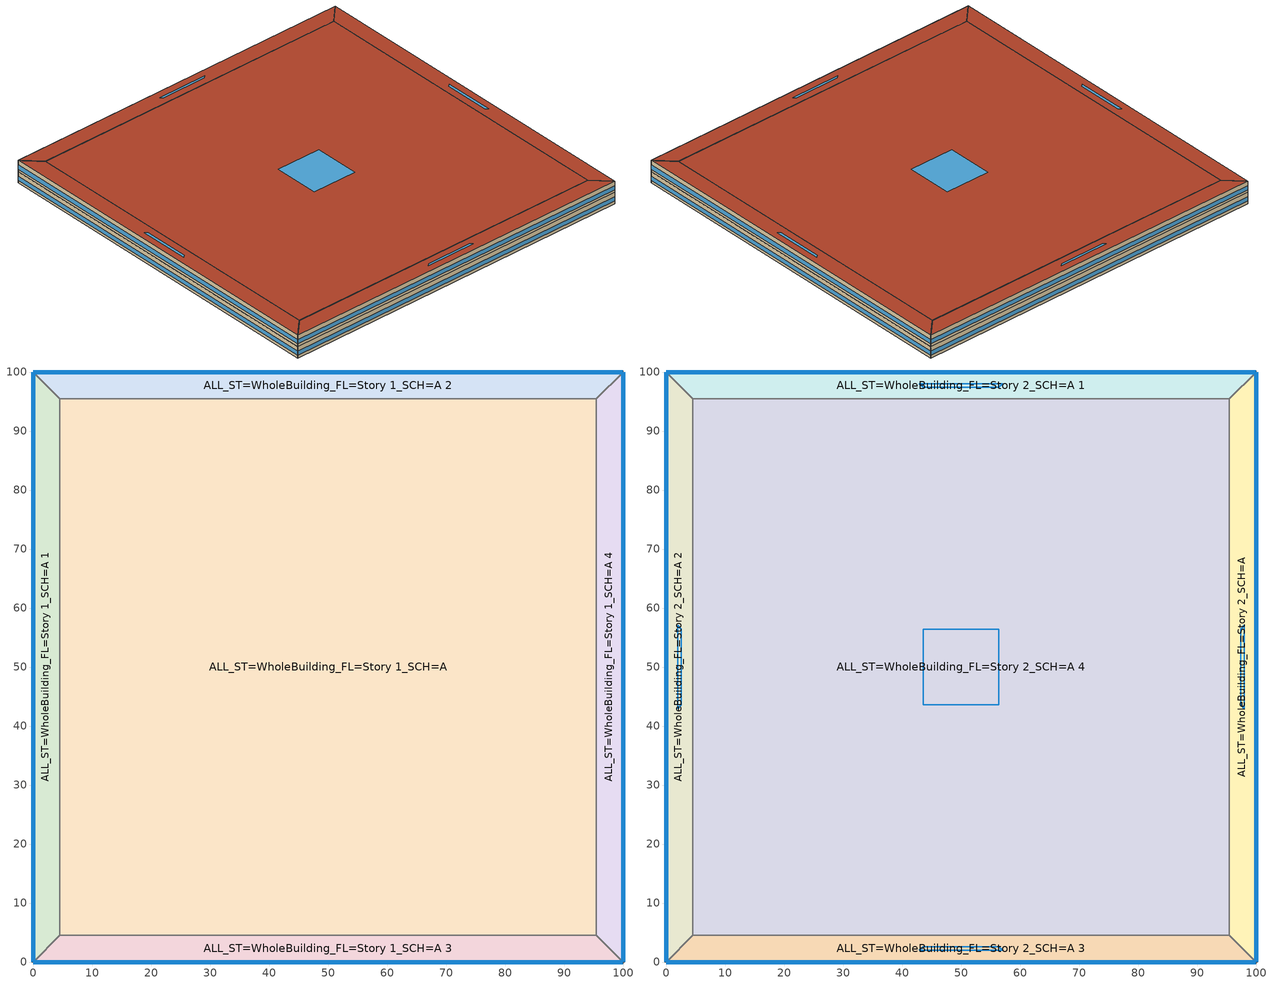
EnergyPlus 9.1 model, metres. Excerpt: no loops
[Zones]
ALL_ST=WholeBuilding_FL=Story 1_SCH=A
 floor ground (BTAP-Grnd-Floor-Mass:U-0.757): 4.57,4.57 4.57,95.43 95.43,95.43 95.43,4.57 z0
 wall to ALL_ST=WholeBuilding_FL=Story 1_SCH=A 1 (BTAP-Int-Wall): 4.57,95.43 4.57,4.57 z0:3.2
 wall to ALL_ST=WholeBuilding_FL=Story 1_SCH=A 2 (BTAP-Int-Wall): 95.43,95.43 4.57,95.43 z0:3.2
 wall to ALL_ST=WholeBuilding_FL=Story 1_SCH=A 4 (BTAP-Int-Wall): 95.43,4.57 95.43,95.43 z0:3.2
 wall to ALL_ST=WholeBuilding_FL=Story 1_SCH=A 3 (BTAP-Int-Wall): 4.57,4.57 95.43,4.57 z0:3.2
ALL_ST=WholeBuilding_FL=Story 1_SCH=A 1
 floor ground (BTAP-Grnd-Floor-Mass:U-0.757): 0,0 0,100 4.57,95.43 4.57,4.57 z0
 wall outside (BTAP-Ext-Wall-Mass:U-0.247): 0,100 0,0 z0:3.2
 wall to ALL_ST=WholeBuilding_FL=Story 1_SCH=A 2 (BTAP-Int-Wall): 4.57,95.43 0,100 z0:3.2
 wall to ALL_ST=WholeBuilding_FL=Story 1_SCH=A 3 (BTAP-Int-Wall): 0,0 4.57,4.57 z0:3.2
 window (BTAP-Ext-FixedWindow:U=0.190 SHGC=0.600): 0,99.97 0,0.03 z0.76:1.94
ALL_ST=WholeBuilding_FL=Story 1_SCH=A 2
 floor ground (BTAP-Grnd-Floor-Mass:U-0.757): 0,100 100,100 95.43,95.43 4.57,95.43 z0
 wall outside (BTAP-Ext-Wall-Mass:U-0.247): 100,100 0,100 z0:3.2
 wall to ALL_ST=WholeBuilding_FL=Story 1_SCH=A 4 (BTAP-Int-Wall): 95.43,95.43 100,100 z0:3.2
 window (BTAP-Ext-FixedWindow:U=0.190 SHGC=0.600): 99.97,100 0.03,100 z0.76:1.94
ALL_ST=WholeBuilding_FL=Story 1_SCH=A 3
 floor ground (BTAP-Grnd-Floor-Mass:U-0.757): 100,0 0,0 4.57,4.57 95.43,4.57 z0
 wall outside (BTAP-Ext-Wall-Mass:U-0.247): 0,0 100,0 z0:3.2
 wall to ALL_ST=WholeBuilding_FL=Story 1_SCH=A 4 (BTAP-Int-Wall): 100,0 95.43,4.57 z0:3.2
 window (BTAP-Ext-FixedWindow:U=0.190 SHGC=0.600): 0.03,0 99.97,0 z0.76:1.94
ALL_ST=WholeBuilding_FL=Story 1_SCH=A 4
 floor ground (BTAP-Grnd-Floor-Mass:U-0.757): 100,100 100,0 95.43,4.57 95.43,95.43 z0
 wall outside (BTAP-Ext-Wall-Mass:U-0.247): 100,0 100,100 z0:3.2
 window (BTAP-Ext-FixedWindow:U=0.190 SHGC=0.600): 100,0.03 100,99.97 z0.76:1.94
ALL_ST=WholeBuilding_FL=Story 2_SCH=A
 floor to ALL_ST=WholeBuilding_FL=Story 1_SCH=A 4 (BTAP-Int-Floor): 100,100 100,0 95.43,4.57 95.43,95.43 z3.2
 wall outside (BTAP-Ext-Wall-Mass:U-0.247): 100,0 100,100 z3.2:6.4
 wall to ALL_ST=WholeBuilding_FL=Story 2_SCH=A 3 (BTAP-Int-Wall): 95.43,4.57 100,0 z3.2:6.4
 wall to ALL_ST=WholeBuilding_FL=Story 2_SCH=A 4 (BTAP-Int-Wall): 95.43,95.43 95.43,4.57 z3.2:6.4
 wall to ALL_ST=WholeBuilding_FL=Story 2_SCH=A 1 (BTAP-Int-Wall): 100,100 95.43,95.43 z3.2:6.4
 window (BTAP-Ext-FixedWindow:U=0.190 SHGC=0.600): 100,0.03 100,99.97 z3.96:5.14
 roof outside (BTAP-Ext-Roof-Metal:U-0.156): 95.43,95.43 95.43,4.57 100,0 100,100 z6.4
 skylight (BTAP-Ext-Skylights:U=0.190 SHGC=0.600): 97.39,56.42 97.39,43.58 98.04,42.93 98.04,57.07 z6.4
ALL_ST=WholeBuilding_FL=Story 2_SCH=A 1
 floor to ALL_ST=WholeBuilding_FL=Story 1_SCH=A 2 (BTAP-Int-Floor): 0,100 100,100 95.43,95.43 4.57,95.43 z3.2
 wall outside (BTAP-Ext-Wall-Mass:U-0.247): 100,100 0,100 z3.2:6.4
 wall to ALL_ST=WholeBuilding_FL=Story 2_SCH=A 4 (BTAP-Int-Wall): 4.57,95.43 95.43,95.43 z3.2:6.4
 wall to ALL_ST=WholeBuilding_FL=Story 2_SCH=A 2 (BTAP-Int-Wall): 0,100 4.57,95.43 z3.2:6.4
 window (BTAP-Ext-FixedWindow:U=0.190 SHGC=0.600): 99.97,100 0.03,100 z3.96:5.14
 roof outside (BTAP-Ext-Roof-Metal:U-0.156): 4.57,95.43 95.43,95.43 100,100 0,100 z6.4
 skylight (BTAP-Ext-Skylights:U=0.190 SHGC=0.600): 43.58,97.39 56.42,97.39 57.07,98.04 42.93,98.04 z6.4
ALL_ST=WholeBuilding_FL=Story 2_SCH=A 2
 floor to ALL_ST=WholeBuilding_FL=Story 1_SCH=A 1 (BTAP-Int-Floor): 0,0 0,100 4.57,95.43 4.57,4.57 z3.2
 wall outside (BTAP-Ext-Wall-Mass:U-0.247): 0,100 0,0 z3.2:6.4
 wall to ALL_ST=WholeBuilding_FL=Story 2_SCH=A 4 (BTAP-Int-Wall): 4.57,4.57 4.57,95.43 z3.2:6.4
 wall to ALL_ST=WholeBuilding_FL=Story 2_SCH=A 3 (BTAP-Int-Wall): 0,0 4.57,4.57 z3.2:6.4
 window (BTAP-Ext-FixedWindow:U=0.190 SHGC=0.600): 0,99.97 0,0.03 z3.96:5.14
 roof outside (BTAP-Ext-Roof-Metal:U-0.156): 4.57,4.57 4.57,95.43 0,100 0,0 z6.4
 skylight (BTAP-Ext-Skylights:U=0.190 SHGC=0.600): 2.61,43.58 2.61,56.42 1.96,57.07 1.96,42.93 z6.4
ALL_ST=WholeBuilding_FL=Story 2_SCH=A 3
 floor to ALL_ST=WholeBuilding_FL=Story 1_SCH=A 3 (BTAP-Int-Floor): 100,0 0,0 4.57,4.57 95.43,4.57 z3.2
 wall outside (BTAP-Ext-Wall-Mass:U-0.247): 0,0 100,0 z3.2:6.4
 wall to ALL_ST=WholeBuilding_FL=Story 2_SCH=A 4 (BTAP-Int-Wall): 95.43,4.57 4.57,4.57 z3.2:6.4
 window (BTAP-Ext-FixedWindow:U=0.190 SHGC=0.600): 0.03,0 99.97,0 z3.96:5.14
 roof outside (BTAP-Ext-Roof-Metal:U-0.156): 95.43,4.57 4.57,4.57 0,0 100,0 z6.4
 skylight (BTAP-Ext-Skylights:U=0.190 SHGC=0.600): 56.42,2.61 43.58,2.61 42.93,1.96 57.07,1.96 z6.4
ALL_ST=WholeBuilding_FL=Story 2_SCH=A 4
 floor to ALL_ST=WholeBuilding_FL=Story 1_SCH=A (BTAP-Int-Floor): 4.57,4.57 4.57,95.43 95.43,95.43 95.43,4.57 z3.2
 roof outside (BTAP-Ext-Roof-Metal:U-0.156): 95.43,4.57 95.43,95.43 4.57,95.43 4.57,4.57 z6.4
 skylight (BTAP-Ext-Skylights:U=0.190 SHGC=0.600): 56.42,43.58 56.42,56.42 43.58,56.42 43.58,43.58 z6.4
[Building]
Rectangular_SmallOffice_NECB2017: North Axis {deg}=0
[Site:Location]
Ottawa=Macdonald-Cartier Intl AP_ON_CAN: Latitude {deg}=45.317; Longitude {deg}=-75.667; Time Zone {hr}=-5; Elevation {m}=114.9
[Site:GroundTemperature:BuildingSurface]
19.527, 19.502, 19.536, 19.598, 20.002, 21.64, 22.225, 22.375, 21.449, 20.121, 19.802, 19.633
[Site:WaterMainsTemperature]
Calculation Method=Correlation; Annual Average Outdoor Air Temperature {C}=6.83333; Maximum Difference In Monthly Average Outdoor Air Temperatures {deltaC}=31.2
[SizingPeriod:DesignDay] Day of Month=21; Dry-Bulb Temperature Range Modifier Type=DefaultMultipliers; Humidity Condition Type=Wetbulb; Barometric Pressure {Pa}=99952; Rain Indicator=No; Snow Indicator=No; Daylight Saving Time Indicator=No
Name | Month | Day Type | Maximum Dry-Bulb Temperature {C} | Daily Dry-Bulb Temperature Range {deltaC} | Wetbulb or DewPoint at Maximum Dry-Bulb {C} | Wind Speed {m/s} | Wind Direction {deg} | Solar Model Indicator | ASHRAE Clear Sky Optical Depth for Beam Irradiance (taub) | ASHRAE Clear Sky Optical Depth for Diffuse Irradiance (taud) | Sky Clearness
Ottawa=Macdonald-Cartier Intl Ann Clg .4% Condns DB=>MWB | 7 | SummerDesignDay | 30.6 | 10.1 | 21.8 | 4.6 | 220 | ASHRAETau | 0.417 | 2.264
Ottawa=Macdonald-Cartier Intl Ann Htg 99.6% Condns DB | 1 | WinterDesignDay | -24.2 | 0 | -24.2 | 3.5 | 290 | ASHRAEClearSky |  |  | 0
[Material] Thermal Absorptance=0.9
Name | Roughness | Thickness {m} | Conductivity {W/m-K} | Density {kg/m3} | Specific Heat {J/kg-K} | Solar Absorptance | Visible Absorptance
1/2IN Gypsum 1 | Smooth | 0.0127 | 0.16 | 784.9 | 830 | 0.4 | 0.4
100mm Normalweight concrete floor 1 | MediumSmooth | 0.1016 | 2.31 | 2322 | 832 | 0.7 | 0.7
1IN Stucco 1 | Smooth | 0.0253 | 0.6918 | 1858 | 837 | 0.7 | 0.92
6 in. Normalweight Concrete Floor 1 | MediumRough | 0.1524 | 2.31 | 2322 | 832 | 0.7 | 0.7
8IN CONCRETE HW RefBldg 1 | Rough | 0.2032 | 1.311 | 2240 | 836.8 | 0.7 | 0.7
G01 13mm gypsum board 1 | Smooth | 0.0127 | 0.16 | 800 | 1090 | 0.7 | 0.5
Metal Roof Surface 1 | Smooth | 0.0008 | 45.28 | 7824 | 500 | 0.7 | 0.7
[Material:NoMass] Roughness=Smooth; Thermal Absorptance=0.9; Solar Absorptance=0.7
Name | Thermal Resistance {m2-K/W} | Visible Absorptance
Typical Carpet Pad | 0.21648 | 0.8
Typical Carpet Pad 2 | 1.25503 | 0.8
Typical Insulation 2 | 3.77764 | 0.7
Typical Insulation 3 | 6.41024 | 0.7
[WindowMaterial:SimpleGlazingSystem]
SimpleGlazing:U=0.190 SHGC=0.600: U-Factor {W/m2-K}=1.9; Solar Heat Gain Coefficient=0.6; Visible Transmittance=0.21
[Construction]
BTAP-Ext-FixedWindow:U=0.190 SHGC=0.600; BTAP-Ext-Skylights:U=0.190 SHGC=0.600: SimpleGlazing:U=0.190 SHGC=0.600
BTAP-Ext-Roof-Metal:U-0.156: Metal Roof Surface 1, Typical Insulation 3
BTAP-Ext-Wall-Mass:U-0.247: 1IN Stucco 1, 8IN CONCRETE HW RefBldg 1, Typical Insulation 2, 1/2IN Gypsum 1
BTAP-Grnd-Floor-Mass:U-0.757: 6 in. Normalweight Concrete Floor 1, Typical Carpet Pad 2
BTAP-Int-Floor: 100mm Normalweight concrete floor 1, Typical Carpet Pad
BTAP-Int-Wall: G01 13mm gypsum board 1, G01 13mm gypsum board 1
[Zone]
ALL_ST=WholeBuilding_FL=Story 1_SCH=A; ALL_ST=WholeBuilding_FL=Story 1_SCH=A 1; ALL_ST=WholeBuilding_FL=Story 1_SCH=A 2; ALL_ST=WholeBuilding_FL=Story 1_SCH=A 3; ALL_ST=WholeBuilding_FL=Story 1_SCH=A 4; ALL_ST=WholeBuilding_FL=Story 2_SCH=A; ALL_ST=WholeBuilding_FL=Story 2_SCH=A 1; ALL_ST=WholeBuilding_FL=Story 2_SCH=A 2; ALL_ST=WholeBuilding_FL=Story 2_SCH=A 3; ALL_ST=WholeBuilding_FL=Story 2_SCH=A 4
[ZoneInfiltration:DesignFlowRate] Schedule=Always On Discrete; Design Flow Rate Calculation Method=Flow/ExteriorArea; Flow per Exterior Surface Area {m3/s-m2}=0.00025; Constant Term Coefficient=0; Temperature Term Coefficient=0; Velocity Term Coefficient=0.224; Velocity Squared Term Coefficient=0
Name | Zone or ZoneList
Story 1 West Perimeter Space Infiltration | ALL_ST=WholeBuilding_FL=Story 1_SCH=A 1
Story 1 North Perimeter Space Infiltration | ALL_ST=WholeBuilding_FL=Story 1_SCH=A 2
Story 1 South Perimeter Space Infiltration | ALL_ST=WholeBuilding_FL=Story 1_SCH=A 3
Story 1 East Perimeter Space Infiltration | ALL_ST=WholeBuilding_FL=Story 1_SCH=A 4
Story 2 East Perimeter Space Infiltration | ALL_ST=WholeBuilding_FL=Story 2_SCH=A
Story 2 North Perimeter Space Infiltration | ALL_ST=WholeBuilding_FL=Story 2_SCH=A 1
Story 2 West Perimeter Space Infiltration | ALL_ST=WholeBuilding_FL=Story 2_SCH=A 2
Story 2 South Perimeter Space Infiltration | ALL_ST=WholeBuilding_FL=Story 2_SCH=A 3
Story 2 Core Space Infiltration | ALL_ST=WholeBuilding_FL=Story 2_SCH=A 4
[AvailabilityManager:NightCycle] Applicability Schedule=Always On Discrete; Control Type=CycleOnAny; Thermostat Tolerance {deltaC}=1; Cycling Run Time Control Type=FixedRunTime; Cycling Run Time {s}=3600
Name | Fan Schedule
Availability Manager Night Cycle 1 | Sys_3_PSZ ALL_ST=WholeBuilding_FL=Story 1_SCH=A Occ Sch
Availability Manager Night Cycle 2 | Sys_3_PSZ ALL_ST=WholeBuilding_FL=Story 1_SCH=A 1 Occ Sch
Availability Manager Night Cycle 3 | Sys_3_PSZ ALL_ST=WholeBuilding_FL=Story 1_SCH=A 2 Occ Sch
Availability Manager Night Cycle 4 | Sys_3_PSZ ALL_ST=WholeBuilding_FL=Story 1_SCH=A 3 Occ Sch
Availability Manager Night Cycle 5 | Sys_3_PSZ ALL_ST=WholeBuilding_FL=Story 1_SCH=A 4 Occ Sch
Availability Manager Night Cycle 6 | Sys_3_PSZ ALL_ST=WholeBuilding_FL=Story 2_SCH=A Occ Sch
Availability Manager Night Cycle 7 | Sys_3_PSZ ALL_ST=WholeBuilding_FL=Story 2_SCH=A 1 Occ Sch
Availability Manager Night Cycle 8 | Sys_3_PSZ ALL_ST=WholeBuilding_FL=Story 2_SCH=A 2 Occ Sch
Availability Manager Night Cycle 9 | Sys_3_PSZ ALL_ST=WholeBuilding_FL=Story 2_SCH=A 3 Occ Sch
Availability Manager Night Cycle 10 | Sys_3_PSZ ALL_ST=WholeBuilding_FL=Story 2_SCH=A 4 Occ Sch
[AvailabilityManager:Scheduled] Schedule=Always On Discrete
Air Loop HVAC Outdoor Air System 5 Availability Manager; Air Loop HVAC Outdoor Air System 7 Availability Manager; Air Loop HVAC Outdoor Air System 8 Availability Manager; Air Loop HVAC Outdoor Air System 9 Availability Manager; Air Loop HVAC Outdoor Air System 10 Availability Manager; Air Loop HVAC Outdoor Air System 1 Availability Manager; Air Loop HVAC Outdoor Air System 2 Availability Manager; Air Loop HVAC Outdoor Air System 3 Availability Manager; Air Loop HVAC Outdoor Air System 4 Availability Manager; Air Loop HVAC Outdoor Air System 6 Availability Manager
[EnergyManagementSystem:Sensor] Output:Variable or Output:Meter Index Key=Environment; Output:Variable or Output:Meter=Site Outdoor Air Drybulb Temperature
OAT; OAT_1
[EnergyManagementSystem:Actuator] Actuated Component Type=Schedule:Year; Actuated Component Control Type=Schedule Value
Name | Actuated Component Unique
Sys3PSZALLSTWholeBuildingFLStory1SCHAClgSch0; Sys3PSZALLSTWholeBuildingFLStory2SCHA4ClgSch0 | NECB-A-Thermostat Setpoint-Cooling
Sys3PSZALLSTWholeBuildingFLStory1SCHAHtgSch0; Sys3PSZALLSTWholeBuildingFLStory2SCHA4HtgSch0 | NECB-A-Thermostat Setpoint-Heating
[EnergyManagementSystem:Program]
Sys3PSZALLSTWholeBuildingFLStory1SCHAOptimumStartProg0: IF DaylightSavings==0 && DayOfWeek>1 && Hour==5 && OAT<23.9 && OAT>1.7; SET Sys3PSZALLSTWholeBuildingFLStory1SCHAClgSch0 = 29.4; SET Sys3PSZALLSTWholeBuildingFLStory1SCHAHtgSch0 = 15.6; ELSEIF DaylightSavings==0 && DayOfWeek==1 && Hour==7 && OAT<23.9 && OAT>1.7; SET Sys3PSZALLSTWholeBuildingFLStory1SCHAClgSch0 = 29.4; SET Sys3PSZALLSTWholeBuildingFLStory1SCHAHtgSch0 = 15.6; ELSEIF DaylightSavings==1 && DayOfWeek>1 && Hour==4 && OAT<23.9 && OAT>1.7; SET Sys3PSZALLSTWholeBuildingFLStory1SCHAClgSch0 = 29.4; SET Sys3PSZALLSTWholeBuildingFLStory1SCHAHtgSch0 = 15.6; ELSEIF DaylightSavings==1 && DayOfWeek==1 && Hour==6 && OAT<23.9 && OAT>1.7; SET Sys3PSZALLSTWholeBuildingFLStory1SCHAClgSch0 = 29.4; SET Sys3PSZALLSTWholeBuildingFLStory1SCHAHtgSch0 = 15.6; ELSE; SET Sys3PSZALLSTWholeBuildingFLStory1SCHAClgSch0 = NULL; SET Sys3PSZALLSTWholeBuildingFLStory1SCHAHtgSch0 = NULL; ENDIF
Sys3PSZALLSTWholeBuildingFLStory2SCHA4OptimumStartProg0: IF DaylightSavings==0 && DayOfWeek>1 && Hour==5 && OAT_1<23.9 && OAT_1>1.7; SET Sys3PSZALLSTWholeBuildingFLStory2SCHA4ClgSch0 = 29.4; SET Sys3PSZALLSTWholeBuildingFLStory2SCHA4HtgSch0 = 15.6; ELSEIF DaylightSavings==0 && DayOfWeek==1 && Hour==7 && OAT_1<23.9 && OAT_1>1.7; SET Sys3PSZALLSTWholeBuildingFLStory2SCHA4ClgSch0 = 29.4; SET Sys3PSZALLSTWholeBuildingFLStory2SCHA4HtgSch0 = 15.6; ELSEIF DaylightSavings==1 && DayOfWeek>1 && Hour==4 && OAT_1<23.9 && OAT_1>1.7; SET Sys3PSZALLSTWholeBuildingFLStory2SCHA4ClgSch0 = 29.4; SET Sys3PSZALLSTWholeBuildingFLStory2SCHA4HtgSch0 = 15.6; ELSEIF DaylightSavings==1 && DayOfWeek==1 && Hour==6 && OAT_1<23.9 && OAT_1>1.7; SET Sys3PSZALLSTWholeBuildingFLStory2SCHA4ClgSch0 = 29.4; SET Sys3PSZALLSTWholeBuildingFLStory2SCHA4HtgSch0 = 15.6; ELSE; SET Sys3PSZALLSTWholeBuildingFLStory2SCHA4ClgSch0 = NULL; SET Sys3PSZALLSTWholeBuildingFLStory2SCHA4HtgSch0 = NULL; ENDIF
[EnergyManagementSystem:ProgramCallingManager]
Sys3PSZALLSTWholeBuildingFLStory1SCHAOptimumStartCallingManager0: BeginTimestepBeforePredictor; Sys3PSZALLSTWholeBuildingFLStory1SCHAOptimumStartProg0
Sys3PSZALLSTWholeBuildingFLStory2SCHA4OptimumStartCallingManager0: BeginTimestepBeforePredictor; Sys3PSZALLSTWholeBuildingFLStory2SCHA4OptimumStartProg0
[Schedule:Day:Interval]
NECB-A-Thermostat Setpoint-Heating Sun|Hol Day; NECB-A-Thermostat Setpoint-Heating Sat Day: No, 24:00, 18
NECB-A-Thermostat Setpoint-Heating Default|Wkdy Day; NECB-A-Thermostat Setpoint-Heating Default: No, 06:00, 18, 07:00, 20, 21:00, 22, 24:00, 18
NECB-A-Thermostat Setpoint-Cooling Sun|Hol Day; NECB-A-Thermostat Setpoint-Cooling Sat Day: No, 24:00, 35
NECB-A-Thermostat Setpoint-Cooling Default|Wkdy Day; NECB-A-Thermostat Setpoint-Cooling Default: No, 06:00, 35, 21:00, 24, 24:00, 35
Sys_3_PSZ ALL_ST=WholeBuilding_FL=Story 1_SCH=A Occ Sch Sunday; Sys_3_PSZ ALL_ST=WholeBuilding_FL=Story 1_SCH=A Occ Sch Saturday; Sys_3_PSZ ALL_ST=WholeBuilding_FL=Story 1_SCH=A 1 Occ Sch Sunday; Sys_3_PSZ ALL_ST=WholeBuilding_FL=Story 1_SCH=A 1 Occ Sch Saturday; Sys_3_PSZ ALL_ST=WholeBuilding_FL=Story 1_SCH=A 2 Occ Sch Sunday; Sys_3_PSZ ALL_ST=WholeBuilding_FL=Story 1_SCH=A 2 Occ Sch Saturday; Sys_3_PSZ ALL_ST=WholeBuilding_FL=Story 1_SCH=A 3 Occ Sch Sunday; Sys_3_PSZ ALL_ST=WholeBuilding_FL=Story 1_SCH=A 3 Occ Sch Saturday; Sys_3_PSZ ALL_ST=WholeBuilding_FL=Story 1_SCH=A 4 Occ Sch Sunday; Sys_3_PSZ ALL_ST=WholeBuilding_FL=Story 1_SCH=A 4 Occ Sch Saturday; Sys_3_PSZ ALL_ST=WholeBuilding_FL=Story 2_SCH=A Occ Sch Sunday; Sys_3_PSZ ALL_ST=WholeBuilding_FL=Story 2_SCH=A Occ Sch Saturday; Sys_3_PSZ ALL_ST=WholeBuilding_FL=Story 2_SCH=A 1 Occ Sch Sunday; Sys_3_PSZ ALL_ST=WholeBuilding_FL=Story 2_SCH=A 1 Occ Sch Saturday; Sys_3_PSZ ALL_ST=WholeBuilding_FL=Story 2_SCH=A 2 Occ Sch Sunday; Sys_3_PSZ ALL_ST=WholeBuilding_FL=Story 2_SCH=A 2 Occ Sch Saturday; Sys_3_PSZ ALL_ST=WholeBuilding_FL=Story 2_SCH=A 3 Occ Sch Sunday; Sys_3_PSZ ALL_ST=WholeBuilding_FL=Story 2_SCH=A 3 Occ Sch Saturday; Sys_3_PSZ ALL_ST=WholeBuilding_FL=Story 2_SCH=A 4 Occ Sch Sunday; Sys_3_PSZ ALL_ST=WholeBuilding_FL=Story 2_SCH=A 4 Occ Sch Saturday: No, 24:00, 0
Sys_3_PSZ ALL_ST=WholeBuilding_FL=Story 1_SCH=A Occ Sch Monday; Sys_3_PSZ ALL_ST=WholeBuilding_FL=Story 1_SCH=A Occ Sch Tuesday; Sys_3_PSZ ALL_ST=WholeBuilding_FL=Story 1_SCH=A Occ Sch Wednesday; Sys_3_PSZ ALL_ST=WholeBuilding_FL=Story 1_SCH=A Occ Sch Thursday; Sys_3_PSZ ALL_ST=WholeBuilding_FL=Story 1_SCH=A Occ Sch Friday; Sys_3_PSZ ALL_ST=WholeBuilding_FL=Story 1_SCH=A 1 Occ Sch Monday; Sys_3_PSZ ALL_ST=WholeBuilding_FL=Story 1_SCH=A 1 Occ Sch Tuesday; Sys_3_PSZ ALL_ST=WholeBuilding_FL=Story 1_SCH=A 1 Occ Sch Wednesday; Sys_3_PSZ ALL_ST=WholeBuilding_FL=Story 1_SCH=A 1 Occ Sch Thursday; Sys_3_PSZ ALL_ST=WholeBuilding_FL=Story 1_SCH=A 1 Occ Sch Friday; Sys_3_PSZ ALL_ST=WholeBuilding_FL=Story 1_SCH=A 2 Occ Sch Monday; Sys_3_PSZ ALL_ST=WholeBuilding_FL=Story 1_SCH=A 2 Occ Sch Tuesday; Sys_3_PSZ ALL_ST=WholeBuilding_FL=Story 1_SCH=A 2 Occ Sch Wednesday; Sys_3_PSZ ALL_ST=WholeBuilding_FL=Story 1_SCH=A 2 Occ Sch Thursday; Sys_3_PSZ ALL_ST=WholeBuilding_FL=Story 1_SCH=A 2 Occ Sch Friday; Sys_3_PSZ ALL_ST=WholeBuilding_FL=Story 1_SCH=A 3 Occ Sch Monday; Sys_3_PSZ ALL_ST=WholeBuilding_FL=Story 1_SCH=A 3 Occ Sch Tuesday; Sys_3_PSZ ALL_ST=WholeBuilding_FL=Story 1_SCH=A 3 Occ Sch Wednesday; Sys_3_PSZ ALL_ST=WholeBuilding_FL=Story 1_SCH=A 3 Occ Sch Thursday; Sys_3_PSZ ALL_ST=WholeBuilding_FL=Story 1_SCH=A 3 Occ Sch Friday; Sys_3_PSZ ALL_ST=WholeBuilding_FL=Story 1_SCH=A 4 Occ Sch Monday; Sys_3_PSZ ALL_ST=WholeBuilding_FL=Story 1_SCH=A 4 Occ Sch Tuesday; Sys_3_PSZ ALL_ST=WholeBuilding_FL=Story 1_SCH=A 4 Occ Sch Wednesday; Sys_3_PSZ ALL_ST=WholeBuilding_FL=Story 1_SCH=A 4 Occ Sch Thursday; Sys_3_PSZ ALL_ST=WholeBuilding_FL=Story 1_SCH=A 4 Occ Sch Friday; Sys_3_PSZ ALL_ST=WholeBuilding_FL=Story 2_SCH=A Occ Sch Monday; Sys_3_PSZ ALL_ST=WholeBuilding_FL=Story 2_SCH=A Occ Sch Tuesday; Sys_3_PSZ ALL_ST=WholeBuilding_FL=Story 2_SCH=A Occ Sch Wednesday; Sys_3_PSZ ALL_ST=WholeBuilding_FL=Story 2_SCH=A Occ Sch Thursday; Sys_3_PSZ ALL_ST=WholeBuilding_FL=Story 2_SCH=A Occ Sch Friday; Sys_3_PSZ ALL_ST=WholeBuilding_FL=Story 2_SCH=A 1 Occ Sch Monday; Sys_3_PSZ ALL_ST=WholeBuilding_FL=Story 2_SCH=A 1 Occ Sch Tuesday; Sys_3_PSZ ALL_ST=WholeBuilding_FL=Story 2_SCH=A 1 Occ Sch Wednesday; Sys_3_PSZ ALL_ST=WholeBuilding_FL=Story 2_SCH=A 1 Occ Sch Thursday; Sys_3_PSZ ALL_ST=WholeBuilding_FL=Story 2_SCH=A 1 Occ Sch Friday; Sys_3_PSZ ALL_ST=WholeBuilding_FL=Story 2_SCH=A 2 Occ Sch Monday; Sys_3_PSZ ALL_ST=WholeBuilding_FL=Story 2_SCH=A 2 Occ Sch Tuesday; Sys_3_PSZ ALL_ST=WholeBuilding_FL=Story 2_SCH=A 2 Occ Sch Wednesday; Sys_3_PSZ ALL_ST=WholeBuilding_FL=Story 2_SCH=A 2 Occ Sch Thursday; Sys_3_PSZ ALL_ST=WholeBuilding_FL=Story 2_SCH=A 2 Occ Sch Friday; Sys_3_PSZ ALL_ST=WholeBuilding_FL=Story 2_SCH=A 3 Occ Sch Monday; Sys_3_PSZ ALL_ST=WholeBuilding_FL=Story 2_SCH=A 3 Occ Sch Tuesday; Sys_3_PSZ ALL_ST=WholeBuilding_FL=Story 2_SCH=A 3 Occ Sch Wednesday; Sys_3_PSZ ALL_ST=WholeBuilding_FL=Story 2_SCH=A 3 Occ Sch Thursday; Sys_3_PSZ ALL_ST=WholeBuilding_FL=Story 2_SCH=A 3 Occ Sch Friday; Sys_3_PSZ ALL_ST=WholeBuilding_FL=Story 2_SCH=A 4 Occ Sch Monday; Sys_3_PSZ ALL_ST=WholeBuilding_FL=Story 2_SCH=A 4 Occ Sch Tuesday; Sys_3_PSZ ALL_ST=WholeBuilding_FL=Story 2_SCH=A 4 Occ Sch Wednesday; Sys_3_PSZ ALL_ST=WholeBuilding_FL=Story 2_SCH=A 4 Occ Sch Thursday; Sys_3_PSZ ALL_ST=WholeBuilding_FL=Story 2_SCH=A 4 Occ Sch Friday: No, 08:00, 0, 19:00, 1, 24:00, 0
Sys_3_PSZ ALL_ST=WholeBuilding_FL=Story 1_SCH=A Occ Sch Default; Sys_3_PSZ ALL_ST=WholeBuilding_FL=Story 1_SCH=A Occ Sch Summer Design Day; Sys_3_PSZ ALL_ST=WholeBuilding_FL=Story 1_SCH=A Occ Sch Winter Design Day; Sys_3_PSZ ALL_ST=WholeBuilding_FL=Story 1_SCH=A 1 Occ Sch Default; Sys_3_PSZ ALL_ST=WholeBuilding_FL=Story 1_SCH=A 1 Occ Sch Summer Design Day; Sys_3_PSZ ALL_ST=WholeBuilding_FL=Story 1_SCH=A 1 Occ Sch Winter Design Day; Sys_3_PSZ ALL_ST=WholeBuilding_FL=Story 1_SCH=A 2 Occ Sch Default; Sys_3_PSZ ALL_ST=WholeBuilding_FL=Story 1_SCH=A 2 Occ Sch Summer Design Day; Sys_3_PSZ ALL_ST=WholeBuilding_FL=Story 1_SCH=A 2 Occ Sch Winter Design Day; Sys_3_PSZ ALL_ST=WholeBuilding_FL=Story 1_SCH=A 3 Occ Sch Default; Sys_3_PSZ ALL_ST=WholeBuilding_FL=Story 1_SCH=A 3 Occ Sch Summer Design Day; Sys_3_PSZ ALL_ST=WholeBuilding_FL=Story 1_SCH=A 3 Occ Sch Winter Design Day; Sys_3_PSZ ALL_ST=WholeBuilding_FL=Story 1_SCH=A 4 Occ Sch Default; Sys_3_PSZ ALL_ST=WholeBuilding_FL=Story 1_SCH=A 4 Occ Sch Summer Design Day; Sys_3_PSZ ALL_ST=WholeBuilding_FL=Story 1_SCH=A 4 Occ Sch Winter Design Day; Sys_3_PSZ ALL_ST=WholeBuilding_FL=Story 2_SCH=A Occ Sch Default; Sys_3_PSZ ALL_ST=WholeBuilding_FL=Story 2_SCH=A Occ Sch Summer Design Day; Sys_3_PSZ ALL_ST=WholeBuilding_FL=Story 2_SCH=A Occ Sch Winter Design Day; Sys_3_PSZ ALL_ST=WholeBuilding_FL=Story 2_SCH=A 1 Occ Sch Default; Sys_3_PSZ ALL_ST=WholeBuilding_FL=Story 2_SCH=A 1 Occ Sch Summer Design Day; Sys_3_PSZ ALL_ST=WholeBuilding_FL=Story 2_SCH=A 1 Occ Sch Winter Design Day; Sys_3_PSZ ALL_ST=WholeBuilding_FL=Story 2_SCH=A 2 Occ Sch Default; Sys_3_PSZ ALL_ST=WholeBuilding_FL=Story 2_SCH=A 2 Occ Sch Summer Design Day; Sys_3_PSZ ALL_ST=WholeBuilding_FL=Story 2_SCH=A 2 Occ Sch Winter Design Day; Sys_3_PSZ ALL_ST=WholeBuilding_FL=Story 2_SCH=A 3 Occ Sch Default; Sys_3_PSZ ALL_ST=WholeBuilding_FL=Story 2_SCH=A 3 Occ Sch Summer Design Day; Sys_3_PSZ ALL_ST=WholeBuilding_FL=Story 2_SCH=A 3 Occ Sch Winter Design Day; Sys_3_PSZ ALL_ST=WholeBuilding_FL=Story 2_SCH=A 4 Occ Sch Default; Sys_3_PSZ ALL_ST=WholeBuilding_FL=Story 2_SCH=A 4 Occ Sch Summer Design Day; Sys_3_PSZ ALL_ST=WholeBuilding_FL=Story 2_SCH=A 4 Occ Sch Winter Design Day: No, 24:00, 1
[Schedule:Week:Daily]
NECB-A-Thermostat Setpoint-Heating Week Rule - Jan1-Dec31: NECB-A-Thermostat Setpoint-Heating Sun|Hol Day, NECB-A-Thermostat Setpoint-Heating Default|Wkdy Day, NECB-A-Thermostat Setpoint-Heating Default|Wkdy Day, NECB-A-Thermostat Setpoint-Heating Default|Wkdy Day, NECB-A-Thermostat Setpoint-Heating Default|Wkdy Day, NECB-A-Thermostat Setpoint-Heating Default|Wkdy Day, NECB-A-Thermostat Setpoint-Heating Sat Day, NECB-A-Thermostat Setpoint-Heating Default, NECB-A-Thermostat Setpoint-Heating Default, NECB-A-Thermostat Setpoint-Heating Default, NECB-A-Thermostat Setpoint-Heating Default, NECB-A-Thermostat Setpoint-Heating Default
NECB-A-Thermostat Setpoint-Cooling Week Rule - Jan1-Dec31: NECB-A-Thermostat Setpoint-Cooling Sun|Hol Day, NECB-A-Thermostat Setpoint-Cooling Default|Wkdy Day, NECB-A-Thermostat Setpoint-Cooling Default|Wkdy Day, NECB-A-Thermostat Setpoint-Cooling Default|Wkdy Day, NECB-A-Thermostat Setpoint-Cooling Default|Wkdy Day, NECB-A-Thermostat Setpoint-Cooling Default|Wkdy Day, NECB-A-Thermostat Setpoint-Cooling Sat Day, NECB-A-Thermostat Setpoint-Cooling Default, NECB-A-Thermostat Setpoint-Cooling Default, NECB-A-Thermostat Setpoint-Cooling Default, NECB-A-Thermostat Setpoint-Cooling Default, NECB-A-Thermostat Setpoint-Cooling Default
Sys_3_PSZ ALL_ST=WholeBuilding_FL=Story 1_SCH=A Occ Sch Week Rule - Jan1-Dec31: Sys_3_PSZ ALL_ST=WholeBuilding_FL=Story 1_SCH=A Occ Sch Sunday, Sys_3_PSZ ALL_ST=WholeBuilding_FL=Story 1_SCH=A Occ Sch Monday, Sys_3_PSZ ALL_ST=WholeBuilding_FL=Story 1_SCH=A Occ Sch Tuesday, Sys_3_PSZ ALL_ST=WholeBuilding_FL=Story 1_SCH=A Occ Sch Wednesday, Sys_3_PSZ ALL_ST=WholeBuilding_FL=Story 1_SCH=A Occ Sch Thursday, Sys_3_PSZ ALL_ST=WholeBuilding_FL=Story 1_SCH=A Occ Sch Friday, Sys_3_PSZ ALL_ST=WholeBuilding_FL=Story 1_SCH=A Occ Sch Saturday, Sys_3_PSZ ALL_ST=WholeBuilding_FL=Story 1_SCH=A Occ Sch Default, Sys_3_PSZ ALL_ST=WholeBuilding_FL=Story 1_SCH=A Occ Sch Summer Design Day, Sys_3_PSZ ALL_ST=WholeBuilding_FL=Story 1_SCH=A Occ Sch Winter Design Day, Sys_3_PSZ ALL_ST=WholeBuilding_FL=Story 1_SCH=A Occ Sch Default, Sys_3_PSZ ALL_ST=WholeBuilding_FL=Story 1_SCH=A Occ Sch Default
Sys_3_PSZ ALL_ST=WholeBuilding_FL=Story 1_SCH=A 1 Occ Sch Week Rule - Jan1-Dec31: Sys_3_PSZ ALL_ST=WholeBuilding_FL=Story 1_SCH=A 1 Occ Sch Sunday, Sys_3_PSZ ALL_ST=WholeBuilding_FL=Story 1_SCH=A 1 Occ Sch Monday, Sys_3_PSZ ALL_ST=WholeBuilding_FL=Story 1_SCH=A 1 Occ Sch Tuesday, Sys_3_PSZ ALL_ST=WholeBuilding_FL=Story 1_SCH=A 1 Occ Sch Wednesday, Sys_3_PSZ ALL_ST=WholeBuilding_FL=Story 1_SCH=A 1 Occ Sch Thursday, Sys_3_PSZ ALL_ST=WholeBuilding_FL=Story 1_SCH=A 1 Occ Sch Friday, Sys_3_PSZ ALL_ST=WholeBuilding_FL=Story 1_SCH=A 1 Occ Sch Saturday, Sys_3_PSZ ALL_ST=WholeBuilding_FL=Story 1_SCH=A 1 Occ Sch Default, Sys_3_PSZ ALL_ST=WholeBuilding_FL=Story 1_SCH=A 1 Occ Sch Summer Design Day, Sys_3_PSZ ALL_ST=WholeBuilding_FL=Story 1_SCH=A 1 Occ Sch Winter Design Day, Sys_3_PSZ ALL_ST=WholeBuilding_FL=Story 1_SCH=A 1 Occ Sch Default, Sys_3_PSZ ALL_ST=WholeBuilding_FL=Story 1_SCH=A 1 Occ Sch Default
Sys_3_PSZ ALL_ST=WholeBuilding_FL=Story 1_SCH=A 2 Occ Sch Week Rule - Jan1-Dec31: Sys_3_PSZ ALL_ST=WholeBuilding_FL=Story 1_SCH=A 2 Occ Sch Sunday, Sys_3_PSZ ALL_ST=WholeBuilding_FL=Story 1_SCH=A 2 Occ Sch Monday, Sys_3_PSZ ALL_ST=WholeBuilding_FL=Story 1_SCH=A 2 Occ Sch Tuesday, Sys_3_PSZ ALL_ST=WholeBuilding_FL=Story 1_SCH=A 2 Occ Sch Wednesday, Sys_3_PSZ ALL_ST=WholeBuilding_FL=Story 1_SCH=A 2 Occ Sch Thursday, Sys_3_PSZ ALL_ST=WholeBuilding_FL=Story 1_SCH=A 2 Occ Sch Friday, Sys_3_PSZ ALL_ST=WholeBuilding_FL=Story 1_SCH=A 2 Occ Sch Saturday, Sys_3_PSZ ALL_ST=WholeBuilding_FL=Story 1_SCH=A 2 Occ Sch Default, Sys_3_PSZ ALL_ST=WholeBuilding_FL=Story 1_SCH=A 2 Occ Sch Summer Design Day, Sys_3_PSZ ALL_ST=WholeBuilding_FL=Story 1_SCH=A 2 Occ Sch Winter Design Day, Sys_3_PSZ ALL_ST=WholeBuilding_FL=Story 1_SCH=A 2 Occ Sch Default, Sys_3_PSZ ALL_ST=WholeBuilding_FL=Story 1_SCH=A 2 Occ Sch Default
Sys_3_PSZ ALL_ST=WholeBuilding_FL=Story 1_SCH=A 3 Occ Sch Week Rule - Jan1-Dec31: Sys_3_PSZ ALL_ST=WholeBuilding_FL=Story 1_SCH=A 3 Occ Sch Sunday, Sys_3_PSZ ALL_ST=WholeBuilding_FL=Story 1_SCH=A 3 Occ Sch Monday, Sys_3_PSZ ALL_ST=WholeBuilding_FL=Story 1_SCH=A 3 Occ Sch Tuesday, Sys_3_PSZ ALL_ST=WholeBuilding_FL=Story 1_SCH=A 3 Occ Sch Wednesday, Sys_3_PSZ ALL_ST=WholeBuilding_FL=Story 1_SCH=A 3 Occ Sch Thursday, Sys_3_PSZ ALL_ST=WholeBuilding_FL=Story 1_SCH=A 3 Occ Sch Friday, Sys_3_PSZ ALL_ST=WholeBuilding_FL=Story 1_SCH=A 3 Occ Sch Saturday, Sys_3_PSZ ALL_ST=WholeBuilding_FL=Story 1_SCH=A 3 Occ Sch Default, Sys_3_PSZ ALL_ST=WholeBuilding_FL=Story 1_SCH=A 3 Occ Sch Summer Design Day, Sys_3_PSZ ALL_ST=WholeBuilding_FL=Story 1_SCH=A 3 Occ Sch Winter Design Day, Sys_3_PSZ ALL_ST=WholeBuilding_FL=Story 1_SCH=A 3 Occ Sch Default, Sys_3_PSZ ALL_ST=WholeBuilding_FL=Story 1_SCH=A 3 Occ Sch Default
Sys_3_PSZ ALL_ST=WholeBuilding_FL=Story 1_SCH=A 4 Occ Sch Week Rule - Jan1-Dec31: Sys_3_PSZ ALL_ST=WholeBuilding_FL=Story 1_SCH=A 4 Occ Sch Sunday, Sys_3_PSZ ALL_ST=WholeBuilding_FL=Story 1_SCH=A 4 Occ Sch Monday, Sys_3_PSZ ALL_ST=WholeBuilding_FL=Story 1_SCH=A 4 Occ Sch Tuesday, Sys_3_PSZ ALL_ST=WholeBuilding_FL=Story 1_SCH=A 4 Occ Sch Wednesday, Sys_3_PSZ ALL_ST=WholeBuilding_FL=Story 1_SCH=A 4 Occ Sch Thursday, Sys_3_PSZ ALL_ST=WholeBuilding_FL=Story 1_SCH=A 4 Occ Sch Friday, Sys_3_PSZ ALL_ST=WholeBuilding_FL=Story 1_SCH=A 4 Occ Sch Saturday, Sys_3_PSZ ALL_ST=WholeBuilding_FL=Story 1_SCH=A 4 Occ Sch Default, Sys_3_PSZ ALL_ST=WholeBuilding_FL=Story 1_SCH=A 4 Occ Sch Summer Design Day, Sys_3_PSZ ALL_ST=WholeBuilding_FL=Story 1_SCH=A 4 Occ Sch Winter Design Day, Sys_3_PSZ ALL_ST=WholeBuilding_FL=Story 1_SCH=A 4 Occ Sch Default, Sys_3_PSZ ALL_ST=WholeBuilding_FL=Story 1_SCH=A 4 Occ Sch Default
Sys_3_PSZ ALL_ST=WholeBuilding_FL=Story 2_SCH=A Occ Sch Week Rule - Jan1-Dec31: Sys_3_PSZ ALL_ST=WholeBuilding_FL=Story 2_SCH=A Occ Sch Sunday, Sys_3_PSZ ALL_ST=WholeBuilding_FL=Story 2_SCH=A Occ Sch Monday, Sys_3_PSZ ALL_ST=WholeBuilding_FL=Story 2_SCH=A Occ Sch Tuesday, Sys_3_PSZ ALL_ST=WholeBuilding_FL=Story 2_SCH=A Occ Sch Wednesday, Sys_3_PSZ ALL_ST=WholeBuilding_FL=Story 2_SCH=A Occ Sch Thursday, Sys_3_PSZ ALL_ST=WholeBuilding_FL=Story 2_SCH=A Occ Sch Friday, Sys_3_PSZ ALL_ST=WholeBuilding_FL=Story 2_SCH=A Occ Sch Saturday, Sys_3_PSZ ALL_ST=WholeBuilding_FL=Story 2_SCH=A Occ Sch Default, Sys_3_PSZ ALL_ST=WholeBuilding_FL=Story 2_SCH=A Occ Sch Summer Design Day, Sys_3_PSZ ALL_ST=WholeBuilding_FL=Story 2_SCH=A Occ Sch Winter Design Day, Sys_3_PSZ ALL_ST=WholeBuilding_FL=Story 2_SCH=A Occ Sch Default, Sys_3_PSZ ALL_ST=WholeBuilding_FL=Story 2_SCH=A Occ Sch Default
Sys_3_PSZ ALL_ST=WholeBuilding_FL=Story 2_SCH=A 1 Occ Sch Week Rule - Jan1-Dec31: Sys_3_PSZ ALL_ST=WholeBuilding_FL=Story 2_SCH=A 1 Occ Sch Sunday, Sys_3_PSZ ALL_ST=WholeBuilding_FL=Story 2_SCH=A 1 Occ Sch Monday, Sys_3_PSZ ALL_ST=WholeBuilding_FL=Story 2_SCH=A 1 Occ Sch Tuesday, Sys_3_PSZ ALL_ST=WholeBuilding_FL=Story 2_SCH=A 1 Occ Sch Wednesday, Sys_3_PSZ ALL_ST=WholeBuilding_FL=Story 2_SCH=A 1 Occ Sch Thursday, Sys_3_PSZ ALL_ST=WholeBuilding_FL=Story 2_SCH=A 1 Occ Sch Friday, Sys_3_PSZ ALL_ST=WholeBuilding_FL=Story 2_SCH=A 1 Occ Sch Saturday, Sys_3_PSZ ALL_ST=WholeBuilding_FL=Story 2_SCH=A 1 Occ Sch Default, Sys_3_PSZ ALL_ST=WholeBuilding_FL=Story 2_SCH=A 1 Occ Sch Summer Design Day, Sys_3_PSZ ALL_ST=WholeBuilding_FL=Story 2_SCH=A 1 Occ Sch Winter Design Day, Sys_3_PSZ ALL_ST=WholeBuilding_FL=Story 2_SCH=A 1 Occ Sch Default, Sys_3_PSZ ALL_ST=WholeBuilding_FL=Story 2_SCH=A 1 Occ Sch Default
Sys_3_PSZ ALL_ST=WholeBuilding_FL=Story 2_SCH=A 2 Occ Sch Week Rule - Jan1-Dec31: Sys_3_PSZ ALL_ST=WholeBuilding_FL=Story 2_SCH=A 2 Occ Sch Sunday, Sys_3_PSZ ALL_ST=WholeBuilding_FL=Story 2_SCH=A 2 Occ Sch Monday, Sys_3_PSZ ALL_ST=WholeBuilding_FL=Story 2_SCH=A 2 Occ Sch Tuesday, Sys_3_PSZ ALL_ST=WholeBuilding_FL=Story 2_SCH=A 2 Occ Sch Wednesday, Sys_3_PSZ ALL_ST=WholeBuilding_FL=Story 2_SCH=A 2 Occ Sch Thursday, Sys_3_PSZ ALL_ST=WholeBuilding_FL=Story 2_SCH=A 2 Occ Sch Friday, Sys_3_PSZ ALL_ST=WholeBuilding_FL=Story 2_SCH=A 2 Occ Sch Saturday, Sys_3_PSZ ALL_ST=WholeBuilding_FL=Story 2_SCH=A 2 Occ Sch Default, Sys_3_PSZ ALL_ST=WholeBuilding_FL=Story 2_SCH=A 2 Occ Sch Summer Design Day, Sys_3_PSZ ALL_ST=WholeBuilding_FL=Story 2_SCH=A 2 Occ Sch Winter Design Day, Sys_3_PSZ ALL_ST=WholeBuilding_FL=Story 2_SCH=A 2 Occ Sch Default, Sys_3_PSZ ALL_ST=WholeBuilding_FL=Story 2_SCH=A 2 Occ Sch Default
Sys_3_PSZ ALL_ST=WholeBuilding_FL=Story 2_SCH=A 3 Occ Sch Week Rule - Jan1-Dec31: Sys_3_PSZ ALL_ST=WholeBuilding_FL=Story 2_SCH=A 3 Occ Sch Sunday, Sys_3_PSZ ALL_ST=WholeBuilding_FL=Story 2_SCH=A 3 Occ Sch Monday, Sys_3_PSZ ALL_ST=WholeBuilding_FL=Story 2_SCH=A 3 Occ Sch Tuesday, Sys_3_PSZ ALL_ST=WholeBuilding_FL=Story 2_SCH=A 3 Occ Sch Wednesday, Sys_3_PSZ ALL_ST=WholeBuilding_FL=Story 2_SCH=A 3 Occ Sch Thursday, Sys_3_PSZ ALL_ST=WholeBuilding_FL=Story 2_SCH=A 3 Occ Sch Friday, Sys_3_PSZ ALL_ST=WholeBuilding_FL=Story 2_SCH=A 3 Occ Sch Saturday, Sys_3_PSZ ALL_ST=WholeBuilding_FL=Story 2_SCH=A 3 Occ Sch Default, Sys_3_PSZ ALL_ST=WholeBuilding_FL=Story 2_SCH=A 3 Occ Sch Summer Design Day, Sys_3_PSZ ALL_ST=WholeBuilding_FL=Story 2_SCH=A 3 Occ Sch Winter Design Day, Sys_3_PSZ ALL_ST=WholeBuilding_FL=Story 2_SCH=A 3 Occ Sch Default, Sys_3_PSZ ALL_ST=WholeBuilding_FL=Story 2_SCH=A 3 Occ Sch Default
Sys_3_PSZ ALL_ST=WholeBuilding_FL=Story 2_SCH=A 4 Occ Sch Week Rule - Jan1-Dec31: Sys_3_PSZ ALL_ST=WholeBuilding_FL=Story 2_SCH=A 4 Occ Sch Sunday, Sys_3_PSZ ALL_ST=WholeBuilding_FL=Story 2_SCH=A 4 Occ Sch Monday, Sys_3_PSZ ALL_ST=WholeBuilding_FL=Story 2_SCH=A 4 Occ Sch Tuesday, Sys_3_PSZ ALL_ST=WholeBuilding_FL=Story 2_SCH=A 4 Occ Sch Wednesday, Sys_3_PSZ ALL_ST=WholeBuilding_FL=Story 2_SCH=A 4 Occ Sch Thursday, Sys_3_PSZ ALL_ST=WholeBuilding_FL=Story 2_SCH=A 4 Occ Sch Friday, Sys_3_PSZ ALL_ST=WholeBuilding_FL=Story 2_SCH=A 4 Occ Sch Saturday, Sys_3_PSZ ALL_ST=WholeBuilding_FL=Story 2_SCH=A 4 Occ Sch Default, Sys_3_PSZ ALL_ST=WholeBuilding_FL=Story 2_SCH=A 4 Occ Sch Summer Design Day, Sys_3_PSZ ALL_ST=WholeBuilding_FL=Story 2_SCH=A 4 Occ Sch Winter Design Day, Sys_3_PSZ ALL_ST=WholeBuilding_FL=Story 2_SCH=A 4 Occ Sch Default, Sys_3_PSZ ALL_ST=WholeBuilding_FL=Story 2_SCH=A 4 Occ Sch Default
[Schedule:Year]
NECB-A-Thermostat Setpoint-Heating: NECB-A-Thermostat Setpoint-Heating Week Rule - Jan1-Dec31, 1, 1, 12, 31
NECB-A-Thermostat Setpoint-Cooling: NECB-A-Thermostat Setpoint-Cooling Week Rule - Jan1-Dec31, 1, 1, 12, 31
Sys_3_PSZ ALL_ST=WholeBuilding_FL=Story 1_SCH=A Occ Sch: Sys_3_PSZ ALL_ST=WholeBuilding_FL=Story 1_SCH=A Occ Sch Week Rule - Jan1-Dec31, 1, 1, 12, 31
Sys_3_PSZ ALL_ST=WholeBuilding_FL=Story 1_SCH=A 1 Occ Sch: Sys_3_PSZ ALL_ST=WholeBuilding_FL=Story 1_SCH=A 1 Occ Sch Week Rule - Jan1-Dec31, 1, 1, 12, 31
Sys_3_PSZ ALL_ST=WholeBuilding_FL=Story 1_SCH=A 2 Occ Sch: Sys_3_PSZ ALL_ST=WholeBuilding_FL=Story 1_SCH=A 2 Occ Sch Week Rule - Jan1-Dec31, 1, 1, 12, 31
Sys_3_PSZ ALL_ST=WholeBuilding_FL=Story 1_SCH=A 3 Occ Sch: Sys_3_PSZ ALL_ST=WholeBuilding_FL=Story 1_SCH=A 3 Occ Sch Week Rule - Jan1-Dec31, 1, 1, 12, 31
Sys_3_PSZ ALL_ST=WholeBuilding_FL=Story 1_SCH=A 4 Occ Sch: Sys_3_PSZ ALL_ST=WholeBuilding_FL=Story 1_SCH=A 4 Occ Sch Week Rule - Jan1-Dec31, 1, 1, 12, 31
Sys_3_PSZ ALL_ST=WholeBuilding_FL=Story 2_SCH=A Occ Sch: Sys_3_PSZ ALL_ST=WholeBuilding_FL=Story 2_SCH=A Occ Sch Week Rule - Jan1-Dec31, 1, 1, 12, 31
Sys_3_PSZ ALL_ST=WholeBuilding_FL=Story 2_SCH=A 1 Occ Sch: Sys_3_PSZ ALL_ST=WholeBuilding_FL=Story 2_SCH=A 1 Occ Sch Week Rule - Jan1-Dec31, 1, 1, 12, 31
Sys_3_PSZ ALL_ST=WholeBuilding_FL=Story 2_SCH=A 2 Occ Sch: Sys_3_PSZ ALL_ST=WholeBuilding_FL=Story 2_SCH=A 2 Occ Sch Week Rule - Jan1-Dec31, 1, 1, 12, 31
Sys_3_PSZ ALL_ST=WholeBuilding_FL=Story 2_SCH=A 3 Occ Sch: Sys_3_PSZ ALL_ST=WholeBuilding_FL=Story 2_SCH=A 3 Occ Sch Week Rule - Jan1-Dec31, 1, 1, 12, 31
Sys_3_PSZ ALL_ST=WholeBuilding_FL=Story 2_SCH=A 4 Occ Sch: Sys_3_PSZ ALL_ST=WholeBuilding_FL=Story 2_SCH=A 4 Occ Sch Week Rule - Jan1-Dec31, 1, 1, 12, 31
[Schedule:Constant]
Always On Discrete: Hourly Value=1
